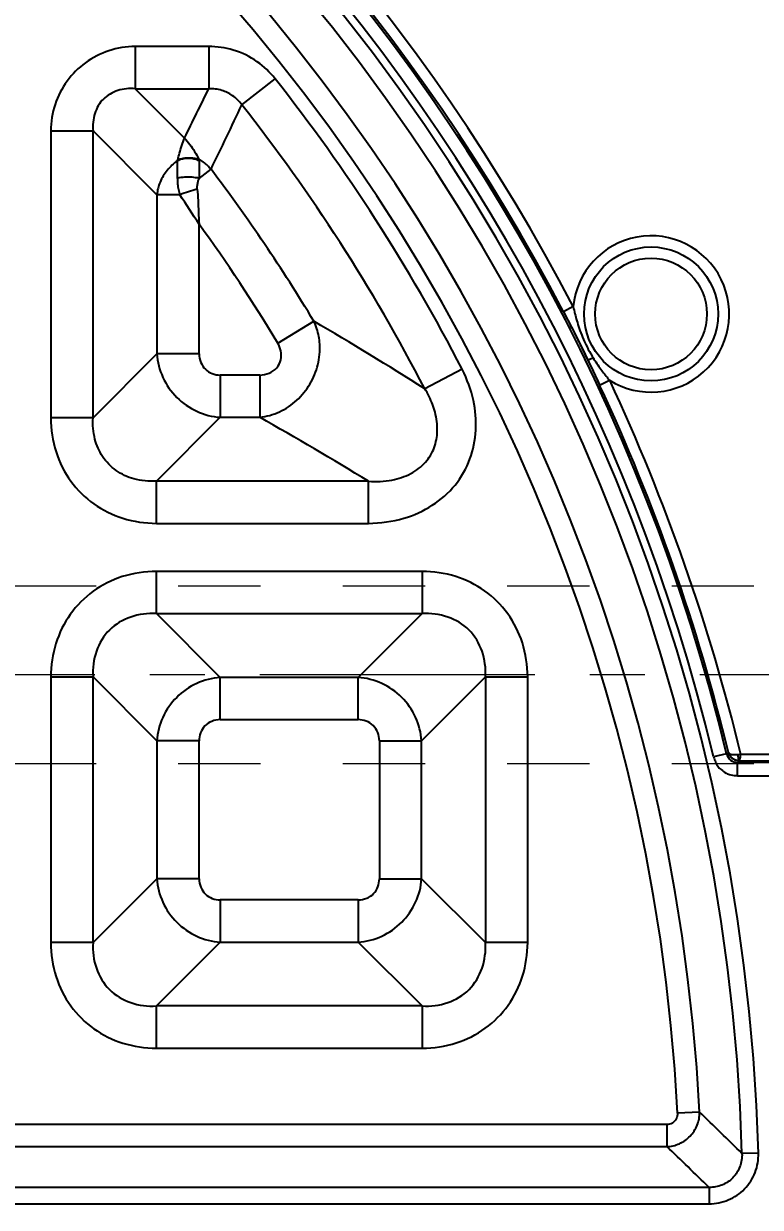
# Model space of a CAD drawing. Header units: millimetres. Extents: x 2750 to 4049, y 1371 to 1831.
# Drawn here: x 3876.9 to 3910, y 1622.3 to 1675.6 of the extents above; entities that cross this region are included whole.
import ezdxf

# ---------------------------------------------------------------- set-up
doc = ezdxf.new("R2010")
doc.units = ezdxf.units.MM
doc.linetypes.add('CENTER', pattern=[0.6, 0.375, -0.075, 0.075, -0.075])
doc.linetypes.add('HIDDEN', pattern=[0.2, 0.1, -0.1])
doc.layers.add('cool', color=153, linetype='HIDDEN', lineweight=9)
doc.styles.get("Standard").update_dxf_attribs({"font": 'arial.ttf'})
doc.dimstyles.get("Standard").update_dxf_attribs({"dimtxt": 0.18, "dimasz": 0.18, "dimexe": 0.18, "dimexo": 0.0625, "dimgap": 0.09, "dimtad": 0, "dimtih": 1, "dimtoh": 1, "dimzin": 0, "dimdsep": 46, "dimtxsty": 'Standard', "dimcen": 0.09, "dimadec": 0, "dimazin": 0, "dimtfac": 1, "dimtofl": 0, "dimtmove": 0, "dimatfit": 3, "dimfxl": 0, "dimtolj": 1, "dimtzin": 0, "dimarcsym": 0})

# ---------------------------------------------------------------- blocks, each defined once
blk = doc.blocks.new('*D202')
at = {"color": 4, "lineweight": -2, "transparency": 16777216}
blk.add_line((3980.871, 1646.291), (3999.151, 1646.291), dxfattribs=at)
at = {"layer": 'Defpoints', "color": 0, "transparency": 16777216}
for p in [(3980.871, 1646.291), (3999.151, 1646.291), (3829.681, 1617.29)]:
    blk.add_point(p, dxfattribs=at)
at = {"color": 6, "transparency": 16777216, "insert": (4007.622, 1646.291), "char_height": 5, "attachment_point": 5}
blk.add_mtext('\\A1;29.00', dxfattribs=at)
blk = doc.blocks.new('*D203')
at = {"color": 4, "lineweight": -2, "transparency": 16777216}
blk.add_line((3938.077, 1665.29), (3999.151, 1665.29), dxfattribs=at)
at = {"layer": 'Defpoints', "color": 0, "transparency": 16777216}
for p in [(3938.077, 1665.29), (3999.151, 1665.29), (3829.681, 1617.29)]:
    blk.add_point(p, dxfattribs=at)
at = {"color": 6, "transparency": 16777216, "insert": (4007.68, 1665.29), "char_height": 5, "attachment_point": 5}
blk.add_mtext('\\A1;48.00', dxfattribs=at)
blk = doc.blocks.new('*D204')
at = {"color": 4, "lineweight": -2, "transparency": 16777216}
blk.add_line((3916.077, 1699.29), (3999.151, 1699.29), dxfattribs=at)
at = {"layer": 'Defpoints', "color": 0, "transparency": 16777216}
for p in [(3916.077, 1699.29), (3999.151, 1699.29), (3829.681, 1617.29)]:
    blk.add_point(p, dxfattribs=at)
at = {"color": 6, "transparency": 16777216, "insert": (4007.583, 1699.29), "char_height": 5, "attachment_point": 5}
blk.add_mtext('\\A1;82.00', dxfattribs=at)
blk = doc.blocks.new('*D205')
at = {"color": 4, "lineweight": -2, "transparency": 16777216}
blk.add_line((3939.649, 1714.291), (3999.151, 1714.291), dxfattribs=at)
at = {"layer": 'Defpoints', "color": 0, "transparency": 16777216}
for p in [(3939.649, 1714.291), (3999.151, 1714.291), (3829.681, 1617.29)]:
    blk.add_point(p, dxfattribs=at)
at = {"color": 6, "transparency": 16777216, "insert": (4007.579, 1714.291), "char_height": 5, "attachment_point": 5}
blk.add_mtext('\\A1;97.00', dxfattribs=at)
blk = doc.blocks.new('*D206')
at = {"color": 4, "lineweight": -2, "transparency": 16777216}
blk.add_line((3877.077, 1728.29), (3999.151, 1728.29), dxfattribs=at)
at = {"layer": 'Defpoints', "color": 0, "transparency": 16777216}
for p in [(3877.077, 1728.29), (3999.151, 1728.29), (3829.681, 1617.29)]:
    blk.add_point(p, dxfattribs=at)
at = {"color": 6, "transparency": 16777216, "insert": (4009.286, 1728.29), "char_height": 5, "attachment_point": 5}
blk.add_mtext('\\A1;111.00', dxfattribs=at)
blk = doc.blocks.new('*D159')
at = {"color": 4, "lineweight": -2, "transparency": 16777216}
blk.add_line((3834.081, 1734.29), (3999.151, 1734.29), dxfattribs=at)
at = {"layer": 'Defpoints', "color": 0, "transparency": 16777216}
for p in [(3834.081, 1734.29), (3999.151, 1734.29), (3829.681, 1617.29)]:
    blk.add_point(p, dxfattribs=at)
at = {"color": 6, "transparency": 16777216, "insert": (4009.286, 1734.29), "char_height": 5, "attachment_point": 5}
blk.add_mtext('\\A1;117.00', dxfattribs=at)
blk = doc.blocks.new('*D168')
at = {"color": 4, "lineweight": -2, "transparency": 16777216}
for p, q in [((3911.677, 1774.119), (3911.677, 1784.119)), ((3912.677, 1764.119), (3911.677, 1774.119)), ((3912.677, 1703.691), (3912.677, 1764.119))]:
    blk.add_line(p, q, dxfattribs=at)
at = {"layer": 'Defpoints', "color": 0, "transparency": 16777216}
for p in [(3911.677, 1784.119), (3912.677, 1703.691), (3829.681, 1617.29)]:
    blk.add_point(p, dxfattribs=at)
at = {"color": 6, "transparency": 16777216, "insert": (3911.677, 1792.55), "char_height": 5, "attachment_point": 5, "rotation": 90}
blk.add_mtext('\\A1;83.00', dxfattribs=at)
blk = doc.blocks.new('*D169')
at = {"color": 4, "lineweight": -2, "transparency": 16777216}
for p, q in [((3933.677, 1774.119), (3933.677, 1784.119)), ((3937.677, 1764.119), (3933.677, 1774.119)), ((3937.677, 1669.691), (3937.677, 1764.119))]:
    blk.add_line(p, q, dxfattribs=at)
at = {"layer": 'Defpoints', "color": 0, "transparency": 16777216}
for p in [(3933.677, 1784.119), (3937.677, 1669.691), (3829.681, 1617.29)]:
    blk.add_point(p, dxfattribs=at)
at = {"color": 6, "transparency": 16777216, "insert": (3933.677, 1794.254), "char_height": 5, "attachment_point": 5, "rotation": 90}
blk.add_mtext('\\A1;108.00', dxfattribs=at)
blk = doc.blocks.new('*D197')
at = {"color": 4, "lineweight": -2, "transparency": 16777216}
for p, q in [((3978.821, 1622.321), (3988.821, 1626.734)), ((3988.821, 1626.734), (3998.821, 1626.734)), ((3947.582, 1622.321), (3978.821, 1622.321))]:
    blk.add_line(p, q, dxfattribs=at)
at = {"layer": 'Defpoints', "color": 0, "transparency": 16777216}
for p in [(3998.821, 1626.734), (3947.582, 1622.321), (3829.681, 1617.291)]:
    blk.add_point(p, dxfattribs=at)
at = {"color": 6, "transparency": 16777216, "insert": (4005.314, 1626.734), "char_height": 5, "attachment_point": 5}
blk.add_mtext('\\A1;5.03', dxfattribs=at)
blk = doc.blocks.new('*D198')
at = {"color": 4, "lineweight": -2, "transparency": 16777216}
blk.add_line((3943.182, 1626.721), (3943.182, 1783.549), dxfattribs=at)
at = {"layer": 'Defpoints', "color": 0, "transparency": 16777216}
for p in [(3943.182, 1783.549), (3943.182, 1626.721), (3829.681, 1617.291)]:
    blk.add_point(p, dxfattribs=at)
at = {"color": 6, "transparency": 16777216, "insert": (3943.182, 1793.684), "char_height": 5, "attachment_point": 5, "rotation": 90}
blk.add_mtext('\\A1;113.50', dxfattribs=at)

msp = doc.modelspace()

# ---------------------------------------------------------------- linework, layer by layer
at = {"color": 6, "linetype": 'Continuous'}
for p, q in [((3881.872, 1674.558), (3881.872, 1672.657)), ((3885.178, 1674.558), (3881.872, 1674.558)), ((3885.178, 1674.558), (3885.178, 1672.657)), ((3886.672, 1671.932), (3888.165, 1673.108)), ((3881.872, 1672.657), (3885.178, 1672.657)), ((3881.872, 1672.657), (3884.092, 1670.438)), ((3878.071, 1670.757), (3878.071, 1657.849)), ((3878.071, 1670.757), (3879.972, 1670.757)), ((3879.972, 1657.849), (3879.972, 1670.757)), ((3882.845, 1667.884), (3879.972, 1670.757)), ((3883.768, 1668.625), (3883.768, 1669.413)), ((3884.745, 1669.413), (3884.745, 1668.625)), ((3884.745, 1668.625), (3885.282, 1669.032)), ((3882.845, 1667.884), (3882.845, 1660.722)), ((3883.878, 1667.884), (3882.845, 1667.884)), ((3884.745, 1660.722), (3884.745, 1666.565)), ((3901.581, 1662.857), (3901.136, 1662.625)), ((3888.286, 1661.212), (3889.915, 1662.192)), ((3879.972, 1657.849), (3882.845, 1660.722)), ((3884.745, 1660.722), (3882.845, 1660.722)), ((3885.696, 1659.772), (3885.696, 1657.871)), ((3887.472, 1659.772), (3885.696, 1659.772)), ((3887.472, 1659.772), (3887.472, 1657.871)), ((3896.587, 1660.032), (3894.899, 1659.159)), ((3902.766, 1659.324), (3903.22, 1659.537)), ((3879.972, 1657.849), (3878.071, 1657.849)), ((3885.696, 1657.871), (3882.823, 1654.998)), ((3885.696, 1657.871), (3887.472, 1657.871)), ((3882.823, 1653.098), (3882.823, 1654.998)), ((3892.367, 1654.998), (3882.823, 1654.998)), ((3892.367, 1653.098), (3892.367, 1654.998)), ((3882.823, 1653.098), (3892.367, 1653.098)), ((3882.823, 1649.04), (3882.823, 1650.94)), ((3894.78, 1650.94), (3882.823, 1650.94)), ((3894.78, 1650.94), (3894.78, 1649.04)), ((3882.823, 1649.04), (3894.78, 1649.04)), ((3882.823, 1649.04), (3885.696, 1646.167)), ((3891.907, 1646.167), (3894.78, 1649.04)), ((3878.071, 1646.189), (3878.071, 1634.231)), ((3878.071, 1646.189), (3879.972, 1646.189)), ((3879.972, 1634.231), (3879.972, 1646.189)), ((3882.845, 1643.316), (3879.972, 1646.189)), ((3891.907, 1646.167), (3885.696, 1646.167)), ((3885.696, 1644.266), (3885.696, 1646.167)), ((3891.907, 1644.266), (3891.907, 1646.167)), ((3897.631, 1646.189), (3894.758, 1643.316)), ((3897.631, 1646.189), (3899.531, 1646.189)), ((3897.631, 1646.189), (3897.631, 1634.231)), ((3899.531, 1634.231), (3899.531, 1646.189)), ((3885.696, 1644.266), (3891.907, 1644.266)), ((3884.745, 1643.316), (3882.845, 1643.316)), ((3882.845, 1643.316), (3882.845, 1637.104)), ((3884.745, 1637.104), (3884.745, 1643.316)), ((3892.857, 1643.316), (3894.758, 1643.316)), ((3892.857, 1643.316), (3892.857, 1637.104)), ((3894.758, 1637.104), (3894.758, 1643.316)), ((3908.481, 1642.727), (3907.896, 1642.586)), ((3908.481, 1642.727), (3908.561, 1642.789)), ((3909.124, 1642.703), (3909.006, 1642.69)), ((3929.223, 1642.703), (3909.124, 1642.703)), ((3913.997, 1642.343), (3908.97, 1642.343)), ((3908.97, 1641.741), (3908.97, 1642.343)), ((3909.055, 1642.411), (3929.308, 1642.411)), ((3908.97, 1641.741), (3913.525, 1641.741)), ((3879.972, 1634.231), (3882.845, 1637.104)), ((3884.745, 1637.104), (3882.845, 1637.104)), ((3892.857, 1637.104), (3894.758, 1637.104)), ((3894.758, 1637.104), (3897.631, 1634.231)), ((3891.907, 1636.154), (3885.696, 1636.154)), ((3885.696, 1636.154), (3885.696, 1634.254)), ((3891.907, 1636.154), (3891.907, 1634.254)), ((3879.972, 1634.231), (3878.071, 1634.231)), ((3885.696, 1634.254), (3882.823, 1631.381)), ((3885.696, 1634.254), (3891.907, 1634.254)), ((3894.78, 1631.381), (3891.907, 1634.254)), ((3899.531, 1634.231), (3897.631, 1634.231)), ((3894.78, 1631.381), (3882.823, 1631.381)), ((3882.823, 1629.48), (3882.823, 1631.381)), ((3894.78, 1631.381), (3894.78, 1629.48)), ((3882.823, 1629.48), (3894.78, 1629.48)), ((3907.264, 1626.608), (3906.275, 1626.557)), ((3905.788, 1626.045), (3830.37, 1626.045)), ((3905.788, 1626.045), (3905.788, 1625.055)), ((3830.37, 1625.057), (3904.3, 1625.055)), ((3904.3, 1625.055), (3905.788, 1625.055)), ((3909.914, 1624.76), (3909.175, 1624.739)), ((3907.698, 1623.22), (3828.535, 1623.22)), ((3907.698, 1623.22), (3907.698, 1622.48)), ((3828.535, 1622.478), (3907.698, 1622.48))]:
    msp.add_line(p, q, dxfattribs=at)
for points in [[(3901.157, 1662.582), (3901.497, 1661.929), (3901.856, 1661.227), (3902.229, 1660.465)], [(3902.228, 1660.466), (3902.474, 1659.947), (3902.744, 1659.37)], [(3908.564, 1642.775), (3908.672, 1642.584), (3908.843, 1642.456), (3909.037, 1642.412)]]:
    msp.add_lwpolyline(points, dxfattribs=at)
for radius in [3.015, 2.513]:
    msp.add_circle((3905.082, 1662.521), radius, dxfattribs=at)
for centre, radius, start, end in [((3829.707, 1622.321), 102.395, 28.92651, 170.47427), ((3829.707, 1622.321), 102.28, 28.91984, 173.84027), ((3829.707, 1622.321), 101.778, 28.91317, 173.80147), ((3829.707, 1622.321), 100.622, 28.40074, 331.59927), ((3829.707, 1622.321), 100.12, 28.40075, 331.59926), ((3829.707, 1622.321), 100.057, 28.37938, 331.62062), ((3829.707, 1622.321), 98.859, 28.37934, 331.62065), ((3823.677, 1622.321), 87.818, 27.48882, 137.56344), ((3823.677, 1622.321), 87.224, 13.52978, 137.63947), ((3823.677, 1622.321), 87.317, 27.48942, 137.56349), ((3823.677, 1622.321), 86.622, 13.52978, 137.63811), ((3823.677, 1622.321), 86.271, 1.61975, 88.38025), ((3823.677, 1622.321), 85.531, 1.61975, 88.38025), ((3823.677, 1622.321), 83.696, 2.93582, 87.06418), ((3823.677, 1622.321), 82.706, 2.93582, 87.06418), ((3823.677, 1622.321), 82.085, 27.34893, 38.22237), ((3553.23, 1829.843), 368.943, 334.15933, 334.65878), ((3823.677, 1622.321), 80.184, 27.34895, 38.22238), ((3823.677, 1622.321), 77.311, 31.04547, 37.1705), ((3786.466, 1602.828), 117.138, 32.96444, 33.73672), ((3823.677, 1622.321), 75.411, 31.04547, 35.92336), ((3905.082, 1662.521), 3.518, 238.0392, 174.5423), ((3913.043, 1665.39), 11.739, 192.4634, 194.1315), ((3798.761, 1506.802), 180.153, 57.74772, 59.6036), ((3823.677, 1622.321), 87.317, 13.55664, 25.07341), ((3821.384, 1621.385), 90.293, 13.65634, 24.99484), ((3800.895, 1504.756), 175.897, 58.6655, 60.51433), ((3908.968, 1642.844), 0.501, 193.4953, 270.1807), ((3743.324, 1457.093), 235.821, 45.3084, 45.95783), ((3746.531, 1457.436), 231.212, 45.80893, 46.46522)]:
    msp.add_arc(centre, radius, start, end, dxfattribs=at)
for points, knots in [([(3881.872, 1674.558), (3881.471, 1674.552), (3880.671, 1674.432), (3879.601, 1673.879), (3878.755, 1673.035), (3878.198, 1671.963), (3878.077, 1671.16), (3878.071, 1670.757)], [0, 0, 0, 0, 0.202465, 0.400664, 0.597623, 0.79639, 1, 1, 1, 1]), ([(3888.165, 1673.108), (3887.936, 1673.399), (3887.37, 1673.937), (3886.327, 1674.445), (3885.551, 1674.558), (3885.178, 1674.558)], [0, 0, 0, 0, 0.324276, 0.673332, 1, 1, 1, 1]), ([(3881.872, 1672.657), (3881.609, 1672.68), (3881.083, 1672.631), (3880.39, 1672.239), (3879.998, 1671.546), (3879.949, 1671.02), (3879.972, 1670.757)], [0, 0, 0, 0, 0.256893, 0.5, 0.74312, 1, 1, 1, 1]), ([(3886.672, 1671.932), (3886.552, 1672.093), (3886.279, 1672.362), (3885.757, 1672.621), (3885.377, 1672.665), (3885.178, 1672.657)], [0, 0, 0, 0, 0.348987, 0.653368, 1, 1, 1, 1]), ([(3883.786, 1669.466), (3883.81, 1669.563), (3883.895, 1669.892), (3883.999, 1670.217), (3884.092, 1670.438)], [0, 0, 0, 0, 0.294603, 1, 1, 1, 1]), ([(3884.092, 1670.438), (3884.174, 1670.348), (3884.333, 1670.152), (3884.548, 1669.834), (3884.677, 1669.607), (3884.739, 1669.49)], [0, 0, 0, 0, 0.318951, 0.654809, 1, 1, 1, 1]), ([(3883.768, 1669.413), (3883.596, 1669.293), (3883.289, 1669.006), (3882.97, 1668.476), (3882.866, 1668.08), (3882.845, 1667.884)], [0, 0, 0, 0, 0.34207, 0.677161, 1, 1, 1, 1]), ([(3884.745, 1669.413), (3884.685, 1669.442), (3884.559, 1669.489), (3884.359, 1669.525), (3884.155, 1669.525), (3883.955, 1669.489), (3883.828, 1669.442), (3883.768, 1669.413)], [0, 0, 0, 0, 0.198091, 0.399032, 0.600968, 0.801909, 1, 1, 1, 1]), ([(3883.775, 1669.398), (3883.777, 1669.403), (3883.783, 1669.42), (3883.789, 1669.438), (3883.792, 1669.451)], [0, 0, 0, 0, 0.268315, 1, 1, 1, 1]), ([(3884.731, 1669.471), (3884.671, 1669.491), (3884.547, 1669.52), (3884.358, 1669.539), (3884.167, 1669.535), (3883.977, 1669.508), (3883.853, 1669.473), (3883.792, 1669.451)], [0, 0, 0, 0, 0.198579, 0.397344, 0.596744, 0.797332, 1, 1, 1, 1]), ([(3884.742, 1669.488), (3884.743, 1669.48), (3884.746, 1669.464), (3884.748, 1669.438), (3884.747, 1669.421), (3884.746, 1669.413)], [0, 0, 0, 0, 0.326229, 0.661639, 1, 1, 1, 1]), ([(3885.282, 1669.032), (3885.232, 1669.092), (3885.123, 1669.207), (3884.941, 1669.36), (3884.809, 1669.448), (3884.742, 1669.488)], [0, 0, 0, 0, 0.332472, 0.667261, 1, 1, 1, 1]), ([(3884.745, 1668.625), (3884.642, 1668.649), (3884.424, 1668.68), (3884.095, 1668.681), (3883.874, 1668.65), (3883.768, 1668.625)], [0, 0, 0, 0, 0.322851, 0.668189, 1, 1, 1, 1]), ([(3883.768, 1668.625), (3883.768, 1668.54), (3883.775, 1668.372), (3883.809, 1668.123), (3883.851, 1667.962), (3883.878, 1667.884)], [0, 0, 0, 0, 0.336942, 0.670532, 1, 1, 1, 1]), ([(3884.729, 1668.613), (3884.708, 1668.569), (3884.685, 1668.466), (3884.649, 1668.311), (3884.642, 1668.199), (3884.646, 1668.145)], [0, 0, 0, 0, 0.305895, 0.654794, 1, 1, 1, 1]), ([(3884.646, 1668.141), (3884.519, 1668.106), (3884.263, 1668.025), (3884.01, 1667.934), (3883.882, 1667.883)], [0, 0, 0, 0, 0.489979, 1, 1, 1, 1]), ([(3884.658, 1668.145), (3884.677, 1667.974), (3884.706, 1667.626), (3884.715, 1667.099), (3884.734, 1666.743), (3884.745, 1666.565)], [0, 0, 0, 0, 0.325352, 0.661009, 1, 1, 1, 1]), ([(3901.136, 1662.625), (3901.218, 1662.467), (3901.387, 1662.143), (3901.655, 1661.625), (3901.94, 1661.064), (3902.134, 1660.666), (3902.231, 1660.463)], [0, 0, 0, 0, 0.220546, 0.452286, 0.721732, 1, 1, 1, 1]), ([(3901.66, 1662.524), (3901.665, 1662.503), (3901.698, 1662.373), (3901.768, 1662.123), (3901.887, 1661.759), (3902.047, 1661.354), (3902.247, 1660.937), (3902.405, 1660.662), (3902.486, 1660.532)], [0, 0, 0, 0, 0.030684, 0.18531, 0.360399, 0.56063, 0.787754, 1, 1, 1, 1]), ([(3890.172, 1661.161), (3890.165, 1661.279), (3890.136, 1661.515), (3890.05, 1661.862), (3889.964, 1662.084), (3889.914, 1662.192)], [0, 0, 0, 0, 0.333415, 0.66644, 1, 1, 1, 1]), ([(3887.472, 1659.772), (3887.617, 1659.774), (3887.905, 1659.829), (3888.258, 1660.076), (3888.466, 1660.452), (3888.437, 1660.857), (3888.351, 1661.106), (3888.286, 1661.212)], [0, 0, 0, 0, 0.213027, 0.420712, 0.616377, 0.817363, 1, 1, 1, 1]), ([(3887.472, 1657.871), (3887.778, 1657.905), (3888.387, 1658.077), (3889.174, 1658.606), (3889.773, 1659.344), (3890.133, 1660.221), (3890.192, 1660.851), (3890.172, 1661.161)], [0, 0, 0, 0, 0.198384, 0.398631, 0.600284, 0.800775, 1, 1, 1, 1]), ([(3882.845, 1660.722), (3882.87, 1660.359), (3883.057, 1659.635), (3883.697, 1658.721), (3884.611, 1658.082), (3885.334, 1657.896), (3885.696, 1657.871)], [0, 0, 0, 0, 0.249667, 0.500527, 0.751123, 1, 1, 1, 1]), ([(3884.745, 1660.722), (3884.745, 1660.593), (3884.797, 1660.338), (3885.008, 1660.015), (3885.329, 1659.819), (3885.574, 1659.772), (3885.696, 1659.772)], [0, 0, 0, 0, 0.259809, 0.509833, 0.755075, 1, 1, 1, 1]), ([(3902.486, 1660.532), (3902.468, 1660.525), (3902.425, 1660.508), (3902.362, 1660.486), (3902.303, 1660.468), (3902.264, 1660.46), (3902.241, 1660.459), (3902.233, 1660.461), (3902.231, 1660.463)], [0, 0, 0, 0, 0.217652, 0.519545, 0.745999, 0.912686, 0.965039, 1, 1, 1, 1]), ([(3902.231, 1660.463), (3902.296, 1660.325), (3902.418, 1660.067), (3902.596, 1659.687), (3902.709, 1659.446), (3902.766, 1659.324)], [0, 0, 0, 0, 0.364391, 0.68003, 1, 1, 1, 1]), ([(3902.486, 1660.532), (3902.52, 1660.477), (3902.615, 1660.33), (3902.768, 1660.109), (3902.94, 1659.882), (3903.088, 1659.695), (3903.18, 1659.585), (3903.22, 1659.537)], [0, 0, 0, 0, 0.158433, 0.422648, 0.651168, 0.848833, 1, 1, 1, 1]), ([(3892.367, 1653.098), (3892.904, 1653.114), (3893.917, 1653.233), (3895.266, 1653.85), (3896.32, 1654.768), (3896.997, 1655.963), (3897.255, 1657.296), (3897.145, 1658.692), (3896.805, 1659.586), (3896.587, 1660.032)], [0, 0, 0, 0, 0.162952, 0.305064, 0.443487, 0.580128, 0.713714, 0.849381, 1, 1, 1, 1]), ([(3895.362, 1658.105), (3895.331, 1658.224), (3895.253, 1658.463), (3895.098, 1658.816), (3894.97, 1659.045), (3894.899, 1659.159)], [0, 0, 0, 0, 0.31908, 0.653134, 1, 1, 1, 1]), ([(3878.071, 1657.849), (3878.08, 1657.331), (3878.222, 1656.317), (3878.904, 1654.959), (3879.961, 1653.913), (3881.311, 1653.246), (3882.313, 1653.106), (3882.823, 1653.098)], [0, 0, 0, 0, 0.208155, 0.404594, 0.600136, 0.795221, 1, 1, 1, 1]), ([(3882.823, 1654.998), (3882.484, 1654.978), (3881.838, 1655.035), (3880.981, 1655.434), (3880.363, 1656.077), (3880.002, 1656.915), (3879.953, 1657.529), (3879.972, 1657.849)], [0, 0, 0, 0, 0.221835, 0.414242, 0.605288, 0.790745, 1, 1, 1, 1]), ([(3892.368, 1654.998), (3892.719, 1654.971), (3893.377, 1654.994), (3894.271, 1655.289), (3894.951, 1655.797), (3895.367, 1656.487), (3895.507, 1657.283), (3895.435, 1657.828), (3895.362, 1658.105)], [0, 0, 0, 0, 0.204476, 0.377211, 0.53896, 0.686158, 0.833544, 1, 1, 1, 1]), ([(3882.823, 1650.94), (3882.305, 1650.931), (3881.291, 1650.789), (3879.933, 1650.107), (3878.887, 1649.051), (3878.22, 1647.7), (3878.079, 1646.698), (3878.071, 1646.189)], [0, 0, 0, 0, 0.208153, 0.404601, 0.600135, 0.79522, 1, 1, 1, 1]), ([(3899.531, 1646.189), (3899.522, 1646.707), (3899.38, 1647.721), (3898.698, 1649.079), (3897.642, 1650.125), (3896.291, 1650.791), (3895.29, 1650.932), (3894.78, 1650.94)], [0, 0, 0, 0, 0.208153, 0.404601, 0.600135, 0.79522, 1, 1, 1, 1]), ([(3882.823, 1649.04), (3882.435, 1649.063), (3881.658, 1648.966), (3880.643, 1648.369), (3880.046, 1647.353), (3879.949, 1646.576), (3879.972, 1646.189)], [0, 0, 0, 0, 0.254794, 0.500003, 0.745227, 1, 1, 1, 1]), ([(3897.631, 1646.189), (3897.654, 1646.576), (3897.557, 1647.354), (3896.96, 1648.369), (3895.945, 1648.966), (3895.168, 1649.063), (3894.78, 1649.04)], [0, 0, 0, 0, 0.254794, 0.500003, 0.745227, 1, 1, 1, 1]), ([(3885.696, 1646.167), (3885.333, 1646.142), (3884.608, 1645.955), (3883.694, 1645.314), (3883.056, 1644.4), (3882.87, 1643.677), (3882.845, 1643.316)], [0, 0, 0, 0, 0.249666, 0.500527, 0.751123, 1, 1, 1, 1]), ([(3894.758, 1643.316), (3894.733, 1643.679), (3894.546, 1644.403), (3893.905, 1645.317), (3892.992, 1645.956), (3892.269, 1646.142), (3891.907, 1646.167)], [0, 0, 0, 0, 0.249665, 0.500526, 0.751122, 1, 1, 1, 1]), ([(3885.696, 1644.266), (3885.567, 1644.266), (3885.312, 1644.214), (3884.989, 1644.004), (3884.792, 1643.682), (3884.745, 1643.437), (3884.745, 1643.316)], [0, 0, 0, 0, 0.259809, 0.509834, 0.755075, 1, 1, 1, 1]), ([(3892.857, 1643.316), (3892.857, 1643.445), (3892.806, 1643.7), (3892.595, 1644.022), (3892.273, 1644.219), (3892.029, 1644.266), (3891.907, 1644.266)], [0, 0, 0, 0, 0.259809, 0.509834, 0.755075, 1, 1, 1, 1]), ([(3909.055, 1642.411), (3908.984, 1642.411), (3908.839, 1642.444), (3908.656, 1642.577), (3908.581, 1642.714), (3908.561, 1642.789)], [0, 0, 0, 0, 0.321971, 0.650803, 1, 1, 1, 1]), ([(3909.006, 1642.69), (3908.937, 1642.681), (3908.815, 1642.673), (3908.654, 1642.691), (3908.574, 1642.753), (3908.561, 1642.789)], [0, 0, 0, 0, 0.435147, 0.765239, 1, 1, 1, 1]), ([(3909.056, 1642.412), (3909.039, 1642.425), (3909.03, 1642.462), (3909.02, 1642.51), (3909.014, 1642.557), (3909.009, 1642.609), (3909.007, 1642.654), (3909.006, 1642.681), (3909.006, 1642.69)], [0, 0, 0, 0, 0.218721, 0.360114, 0.528717, 0.714477, 0.905808, 1, 1, 1, 1]), ([(3909.055, 1642.411), (3909.062, 1642.414), (3909.068, 1642.446), (3909.086, 1642.497), (3909.103, 1642.59), (3909.116, 1642.661), (3909.124, 1642.703)], [0, 0, 0, 0, 0.081421, 0.26782, 0.578568, 1, 1, 1, 1]), ([(3907.895, 1642.586), (3907.923, 1642.513), (3907.983, 1642.375), (3908.068, 1642.161), (3908.253, 1642.004), (3908.438, 1641.848), (3908.697, 1641.769), (3908.871, 1641.748), (3908.969, 1641.741)], [0, 0, 0, 0, 0.159605, 0.309097, 0.458025, 0.64446, 0.798154, 1, 1, 1, 1]), ([(3909.055, 1642.411), (3909.047, 1642.404), (3909.029, 1642.389), (3909, 1642.367), (3908.98, 1642.351), (3908.97, 1642.343)], [0, 0, 0, 0, 0.294314, 0.643793, 1, 1, 1, 1]), ([(3882.845, 1637.104), (3882.87, 1636.742), (3883.057, 1636.017), (3883.697, 1635.103), (3884.611, 1634.464), (3885.334, 1634.278), (3885.696, 1634.254)], [0, 0, 0, 0, 0.249667, 0.500527, 0.751123, 1, 1, 1, 1]), ([(3884.745, 1637.104), (3884.745, 1636.975), (3884.797, 1636.721), (3885.008, 1636.398), (3885.329, 1636.201), (3885.574, 1636.154), (3885.696, 1636.154)], [0, 0, 0, 0, 0.259809, 0.509834, 0.755075, 1, 1, 1, 1]), ([(3891.907, 1634.254), (3892.27, 1634.278), (3892.994, 1634.465), (3893.908, 1635.106), (3894.547, 1636.02), (3894.733, 1636.743), (3894.758, 1637.104)], [0, 0, 0, 0, 0.249668, 0.500529, 0.751126, 1, 1, 1, 1]), ([(3891.907, 1636.154), (3892.036, 1636.154), (3892.291, 1636.206), (3892.613, 1636.416), (3892.81, 1636.738), (3892.857, 1636.983), (3892.857, 1637.104)], [0, 0, 0, 0, 0.259809, 0.509834, 0.755075, 1, 1, 1, 1]), ([(3878.071, 1634.231), (3878.08, 1633.714), (3878.222, 1632.699), (3878.904, 1631.342), (3879.961, 1630.295), (3881.311, 1629.629), (3882.313, 1629.488), (3882.823, 1629.48)], [0, 0, 0, 0, 0.208153, 0.404601, 0.600135, 0.79522, 1, 1, 1, 1]), ([(3879.972, 1634.231), (3879.949, 1633.844), (3880.046, 1633.067), (3880.643, 1632.052), (3881.658, 1631.455), (3882.435, 1631.357), (3882.823, 1631.381)], [0, 0, 0, 0, 0.254794, 0.500003, 0.745227, 1, 1, 1, 1]), ([(3894.78, 1629.48), (3895.298, 1629.489), (3896.312, 1629.631), (3897.67, 1630.313), (3898.716, 1631.369), (3899.383, 1632.72), (3899.523, 1633.722), (3899.531, 1634.231)], [0, 0, 0, 0, 0.208153, 0.404601, 0.600135, 0.79522, 1, 1, 1, 1]), ([(3894.78, 1631.381), (3895.168, 1631.357), (3895.945, 1631.454), (3896.96, 1632.052), (3897.557, 1633.067), (3897.654, 1633.844), (3897.631, 1634.231)], [0, 0, 0, 0, 0.254794, 0.500003, 0.745227, 1, 1, 1, 1]), ([(3905.788, 1625.055), (3905.983, 1625.059), (3906.375, 1625.15), (3906.863, 1625.499), (3907.196, 1626.005), (3907.27, 1626.408), (3907.264, 1626.608)], [0, 0, 0, 0, 0.247125, 0.495574, 0.746007, 1, 1, 1, 1]), ([(3906.275, 1626.557), (3906.276, 1626.47), (3906.243, 1626.291), (3906.053, 1626.091), (3905.876, 1626.048), (3905.788, 1626.045)], [0, 0, 0, 0, 0.335312, 0.664078, 1, 1, 1, 1]), ([(3907.698, 1622.48), (3907.991, 1622.48), (3908.585, 1622.596), (3909.336, 1623.104), (3909.823, 1623.869), (3909.922, 1624.467), (3909.914, 1624.76)], [0, 0, 0, 0, 0.249184, 0.499855, 0.750673, 1, 1, 1, 1]), ([(3909.175, 1624.739), (3909.183, 1624.541), (3909.119, 1624.138), (3908.797, 1623.619), (3908.288, 1623.289), (3907.892, 1623.217), (3907.698, 1623.22)], [0, 0, 0, 0, 0.25118, 0.503245, 0.753614, 1, 1, 1, 1])]:
    msp.add_open_spline(points, degree=3, knots=knots, dxfattribs=at)
msp.add_open_spline([(3884.092, 1670.438), (3884.274, 1670.807), (3884.634, 1671.548), (3884.999, 1672.287), (3885.178, 1672.657)], degree=3, dxfattribs=at)
at = {"layer": 'cool', "ltscale": 37}
for p, q in [((3684.011, 1650.291), (3975.351, 1650.291)), ((3684.011, 1642.291), (3975.351, 1642.291))]:
    msp.add_line(p, q, dxfattribs=at)
at = {"layer": 'cool', "color": 1, "linetype": 'CENTER', "ltscale": 33}
msp.add_line((3669.681, 1646.291), (3989.681, 1646.291), dxfattribs=at)

# ---------------------------------------------------------------- dimensions: what is measured, and where the dimension line sits
for feature_location, offset, dtype, origin, picture, middle in [((3937.677, 1669.691), (-4, 114.428), 1, (3829.681, 1617.29), '*D169', (3933.677, 1794.254)), ((3943.182, 1626.721), (0, 156.828), 1, (3829.681, 1617.291), '*D198', (3943.182, 1793.684)), ((3912.677, 1703.691), (-1, 80.428), 1, (3829.681, 1617.29), '*D168', (3911.677, 1792.55)), ((3834.081, 1734.29), (165.07, 0), 0, (3829.681, 1617.29), '*D159', (4009.286, 1734.29)), ((3877.077, 1728.29), (122.074, 0), 0, (3829.681, 1617.29), '*D206', (4009.286, 1728.29)), ((3939.649, 1714.291), (59.503, 0), 0, (3829.681, 1617.29), '*D205', (4007.579, 1714.291)), ((3916.077, 1699.29), (83.074, 0), 0, (3829.681, 1617.29), '*D204', (4007.583, 1699.29)), ((3938.077, 1665.29), (61.074, 0), 0, (3829.681, 1617.29), '*D203', (4007.68, 1665.29)), ((3980.871, 1646.291), (18.28, 0), 0, (3829.681, 1617.29), '*D202', (4007.622, 1646.291)), ((3947.582, 1622.321), (51.238, 4.413), 0, (3829.681, 1617.291), '*D197', (4005.314, 1626.734))]:
    dim = msp.add_ordinate_dim(feature_location=feature_location, offset=offset, dtype=dtype, origin=origin, dimstyle='Standard', override={"dimtxt": 5, "dimasz": 5, "dimexe": 0, "dimexo": 0, "dimgap": 0, "dimtih": 0, "dimtoh": 0, "dimzin": 0, "dimcen": 0, "dimclrd": 4, "dimclre": 4, "dimclrt": 6, "dimadec": 2, "dimtp": 0, "dimtm": 0, "dimtzin": 0})
    dim.commit()
    dim.dimension.update_dxf_attribs({"geometry": picture, "text_midpoint": middle})

doc.saveas('drawing.dxf')
